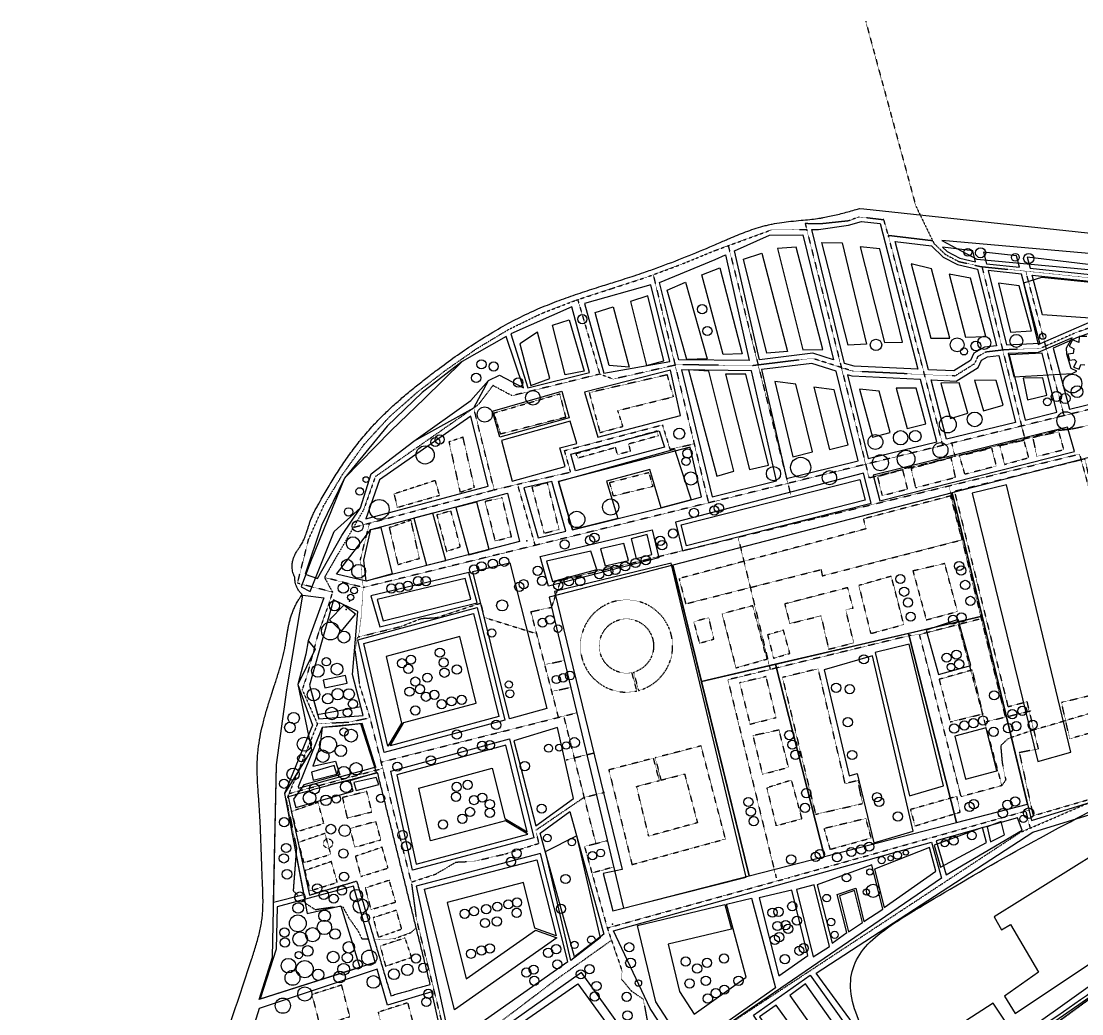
# Model space of a CAD drawing. Header units: metres. Extents: x -27 to 1213, y -26 to 980.
# Drawn here: x 48 to 681, y 387 to 980 of the extents above; entities that cross this region are included whole.
import ezdxf

# ---------------------------------------------------------------- set-up
doc = ezdxf.new("R2010")
doc.units = ezdxf.units.M
for name, pattern in [('1', [0.002, 0.002]), ('2', [0.001, 0.001]), ('3', [0.012, 0.004, -0.001, 0.004, -0.001, 0.001, -0.001]), ('4', [0.001, 0.001]), ('5', [0.012, 0.004, -0.001, 0.004, -0.001, 0.001, -0.001]), ('7', [0.012, 0.004, -0.001, 0.004, -0.001, 0.001, -0.001]), ('8', [0.001, 0.001]), ('Dashed', [0.01, 0.005, -0.005])]:
    doc.linetypes.add(name, pattern=pattern)
for name, color, linetype, true_color in [('Blocks', 1, 'Continuous', 0xff0000), ('Buildings$Commercial', 173, 'Continuous', 0x424ace), ('Buildings$Industrial', 15, 'Continuous', 0xbf3f3f), ('Buildings$Residential', 55, 'Continuous', 0x919748), ('Buildings$Workshop', 30, 'Continuous', 0xff7f00), ('bus stops', 225, 'Continuous', 0xa05c8b), ('Cycle Park', 18, 'Continuous', 0x000000), ('Green_Spaces', 3, 'Continuous', 0x1bff00), ('Pavement', 252, 'Continuous', 0x829093), ('Playgrounds', 162, 'Continuous', 0x2734c3), ('railway track', 254, 'Continuous', 0xe6e6e6), ('Site', 225, 'Continuous', 0xb22c80), ('Street', 6, 'Continuous', 0xff00ff), ('Tree$Tree_type_1', 111, 'Continuous', 0x7fffbf), ('Tree$Tree_type_2', 125, 'Continuous', 0x3fbf7f)]:
    doc.layers.add(name, color=color, linetype=linetype, true_color=true_color)

msp = doc.modelspace()

# ---------------------------------------------------------------- linework, layer by layer
at = {"layer": 'Blocks'}
msp.add_line((259.94, 534.91), (259.79, 534.87), dxfattribs=at)
for points in [[(583.45, 772.46), (545.29, 774.24), (539.68, 776.01), (520.03, 855.94), (524.13, 855.99), (541.88, 858.53), (549.74, 860.78), (560.84, 859.59)], [(532.98, 778.14), (520.64, 782.05), (488.76, 778.11), (473.94, 843.22), (494.8, 852.52), (514.68, 852.79)], [(569.83, 848.82), (591.62, 846.21), (598.56, 839.5), (607.06, 834.97), (618.94, 832.23), (630.31, 786.49), (623.15, 785.65), (616.78, 782.13), (614.77, 777.72), (604.78, 771.47), (589.72, 772.17)], [(598.18, 845.42), (600.93, 842.76), (608.48, 838.75), (617.86, 836.58), (616.2, 843.26)], [(622.57, 842.5), (624.31, 835.5), (644.12, 833.45), (642.35, 840.13)], [(482.72, 777.61), (440.74, 778.17), (429.11, 824.37), (462.38, 838.07), (468.57, 840.83)], [(625.34, 831.37), (636.34, 787.11), (656.17, 788.03), (645.22, 829.31)], [(435.38, 777.02), (424.04, 822.98), (384.4, 811.75), (395.84, 770.21)], [(376.8, 809.76), (340.43, 793.68), (350.55, 761.29), (387.39, 770.6)], [(347.96, 761.45), (337.64, 792.13), (311.24, 777.01), (287.31, 758.57), (266.41, 738.56), (240.99, 707.41), (227.38, 679.07), (217.62, 650.02), (224.95, 647.55), (239.51, 673.22), (250.61, 689.72), (257.04, 710.03), (282.38, 729.5), (316.49, 753.79), (327.04, 765.72), (333.63, 768.87)], [(791.89, 777.58), (772.81, 789.12), (686.74, 794.26), (679.03, 791.63), (664.21, 785.04), (673.88, 748.62)], [(591.3, 766.09), (606.37, 765.39), (619.49, 773.59), (621.42, 777.84), (625.02, 779.83), (631.77, 780.62), (641.69, 740.72), (600.51, 730.62)], [(637.82, 781.17), (647.52, 742.15), (666.41, 746.79), (657.58, 782.09)], [(490.1, 772.23), (504.91, 707.16), (547.8, 717.68), (534.66, 771.31), (520.08, 775.93)], [(435.75, 772.01), (384.37, 758.79), (392.25, 731.88), (441.71, 744.78)], [(442.2, 772.15), (460.6, 696.28), (499.08, 705.73), (484.09, 771.6)], [(541.36, 769.19), (553.63, 719.11), (594.68, 729.19), (585.03, 766.39), (544.22, 768.28)], [(370.73, 759.44), (375.13, 743.42), (333.8, 731.92), (329.35, 747.53)], [(253.74, 683.1), (326.81, 702.6), (316.38, 744.43), (261.88, 706.35)], [(379.77, 728.19), (375.83, 741.48), (334.69, 729.92), (341.18, 705.67), (372.86, 714.39), (369.67, 725.45)], [(432.11, 725.84), (378.97, 711.73), (376.15, 721.75), (428.83, 735.6)], [(676.99, 723.33), (672.84, 737.79), (556.65, 709.19), (560.67, 693.85)], [(454.23, 696.18), (447.52, 725.99), (368.81, 705.34), (377.13, 676.63), (430.12, 689.7), (447.98, 694.49)], [(621.77, 624.89), (651.28, 502.99), (709.17, 520.83), (730.71, 534.02), (686.51, 719.98), (603.93, 698.62)], [(442.82, 663.98), (555.53, 692.55), (550.85, 710.4), (438.67, 681.07)], [(348.14, 701.59), (356.75, 671.83), (373.15, 675.85), (364.81, 705.41)], [(236.21, 650.15), (256.79, 676.67), (338.43, 698.49), (345.57, 669.59), (328.08, 664.94), (253.92, 645.84)], [(454.12, 585.92), (621.77, 624.89), (603.93, 698.62), (437.05, 655.46)], [(357.88, 660.59), (424.74, 676.46), (428.77, 659.89), (362.77, 642.99)], [(339.58, 563.6), (317.61, 651.64), (339.69, 656.91), (361.76, 569.9)], [(482.62, 469.85), (437.05, 655.46), (363.27, 636.37), (407.53, 450.51)], [(256.78, 637.07), (262.03, 618.68), (320.25, 632.9), (315.27, 651.08)], [(198.66, 453.96), (200.44, 536.08), (206.64, 580.9), (212.46, 616.47), (216.06, 637.46), (228.76, 635.9), (219.36, 610.21), (218.02, 602.37), (213.16, 584.08), (221.85, 559.94), (205.28, 519.14), (216.65, 458.6)], [(234.43, 634.81), (220.16, 583.76), (225.69, 563.64), (252.08, 565.73), (245.74, 590.22), (248.89, 627.77)], [(264.67, 543.55), (248.99, 610.89), (320.2, 630.24), (336.7, 562.9)], [(621.77, 624.89), (577.77, 614.66), (606.46, 501.75), (648.93, 512.69)], [(498.46, 596.23), (527.55, 481.43), (606.46, 501.75), (577.77, 614.66)], [(527.55, 481.43), (498.41, 596.22), (454.12, 585.92), (482.62, 469.85)], [(355.32, 499.64), (377.76, 516.05), (368.18, 558.44), (342.06, 550.57)], [(281.64, 473.22), (268.69, 532.4), (339.55, 551.61), (354.12, 492.62)], [(733.97, 527.81), (768.22, 462.76), (582.41, 330), (522.68, 411.63), (652.11, 495.92), (712.07, 514.4)], [(378.33, 421.51), (357.93, 495.41), (375.6, 508.32), (395.91, 435.06)], [(600.29, 470.43), (645.65, 497.24), (642.96, 504.42), (594.4, 490.79)], [(401.6, 437.08), (591.51, 489.99), (597.6, 468.38), (442.19, 362.13), (423.47, 390.65)], [(304.36, 369.4), (374.39, 418.73), (358.02, 483.16), (283.74, 463.63)], [(190.6, 396.42), (259.32, 418.34), (246.32, 463.69), (200.87, 451.3), (200.16, 425.99)], [(61.97, 157.9), (124.46, 186.33), (125.83, 207.57), (143.44, 221.41), (145.86, 230.78), (148.78, 233.45), (233.37, 290.98), (249.78, 301.15), (265.49, 314.01), (285.58, 344.12), (299.07, 373.92), (293.24, 400.56), (266.68, 392.67), (260.51, 414.2), (190.07, 390.65), (168.65, 321.39), (165.54, 312.64), (135.24, 246.51), (103.42, 205.52)], [(293.67, 348.92), (335.69, 290.3), (424.29, 353.7), (382.64, 412.11)], [(543.92, 299.87), (485.29, 386.6), (519.09, 410.43), (578.79, 326.75)], [(701.81, 408.63), (732.3, 286.42), (589.22, 249.02), (573.12, 317.79), (575.51, 320.59)]]:
    msp.add_lwpolyline(points, close=True, dxfattribs=at)
for points in [[(765.43, 819.68), (776.04, 816.59), (779.56, 814.14), (776.16, 824.11), (648.76, 839.37), (650.5, 832.78), (701.5, 827.5), (749.93, 822.73), (765.25, 819.72)], [(764.31, 815.84), (774.29, 812.94), (781.75, 807.75), (785.77, 795.98), (657.87, 805.04), (651.6, 828.65), (701.09, 823.52), (749.35, 818.76), (764.48, 815.8)], [(259.79, 534.87), (251.63, 560.8), (227.7, 558.47), (213.26, 523.12), (213.48, 522.22), (259.94, 534.91)]]:
    msp.add_lwpolyline(points, dxfattribs=at)
for points in [[(244.52, 527.16), (238.13, 525.55), (231.75, 523.93)], [(260.79, 531.42), (252.66, 529.29), (244.52, 527.16)], [(292.26, 405.05), (276.52, 468.23), (260.79, 531.42)], [(231.75, 523.93), (219.55, 520.5), (207.36, 517.07)], [(207.36, 517.07), (213.7, 487.69), (220.05, 458.3)], [(220.05, 458.3), (234.15, 462.54), (248.25, 466.77)], [(248.25, 466.77), (258.5, 432.51), (268.76, 398.25)], [(268.74, 398.25), (280.5, 401.65), (292.26, 405.05)], [(268.76, 398.25), (268.75, 398.25), (268.74, 398.25)]]:
    msp.add_open_spline(points, degree=2, dxfattribs=at)
at = {"layer": 'Buildings$Commercial', "linetype": '5'}
msp.add_line((415.63, 580.31), (412.66, 591.28), dxfattribs=at)
at = {"layer": 'Buildings$Commercial', "linetype": '2'}
for points in [[(615.92, 698.49), (655, 538.23), (674.82, 543.69), (636.26, 703.36)], [(557.83, 603.33), (578.33, 517.74), (598.76, 523.53), (578.17, 608.2)]]:
    msp.add_lwpolyline(points, close=True, dxfattribs=at)
at = {"layer": 'Buildings$Commercial', "linetype": '5'}
msp.add_lwpolyline([(413.63, 591.51), (416.6, 580.55)], dxfattribs=at)
at = {"layer": 'Buildings$Commercial', "linetype": '3'}
msp.add_lwpolyline([(502.49, 588.36), (522.31, 506.64), (550.36, 513.04), (547.62, 526.76), (539.99, 524.93), (523.9, 593.55)], close=True, dxfattribs=at)
at = {"layer": 'Buildings$Commercial', "linetype": '5'}
msp.add_lwpolyline([(425.57, 540.1), (398.86, 533.15), (412.69, 476.59), (468.51, 491.9), (453.94, 547.48), (426.54, 540.35), (430, 527.04), (444.12, 530.71), (451.76, 501.57), (422.69, 493.59), (415.43, 523.25), (429.03, 526.79)], close=True, dxfattribs=at)
msp.add_arc((409.4, 607.16), 27.56, 285.15545, 283.07635, dxfattribs=at)
at = {"layer": 'Buildings$Commercial', "linetype": '5', "extrusion": (0, 0, -1)}
msp.add_arc((-409.4, 607.16), 16.21, 258.38092, 254.84455, dxfattribs=at)
at = {"layer": 'Buildings$Industrial', "linetype": '2'}
for points in [[(506.98, 398.38), (564.23, 317.29), (573.69, 324.3), (516.36, 405.41)], [(498.78, 392.59), (488.9, 385.62), (546.81, 304.18), (556.98, 311.9)]]:
    msp.add_lwpolyline(points, close=True, dxfattribs=at)
at = {"layer": 'Buildings$Residential', "linetype": '1'}
for points in [[(499.56, 844.53), (514.76, 784.11), (526.57, 784.31), (510.76, 845.33)], [(538.1, 848.06), (552.69, 787.5), (541.75, 786.9), (526.1, 848.12)], [(548.89, 845.63), (563.48, 788.42), (574.17, 788.75), (560.72, 844.5)], [(490.21, 841.86), (505.62, 783.04), (493.21, 782.04), (479.37, 838.26)], [(454.39, 828.87), (465.05, 833.03), (478.47, 781.76), (467.06, 781.36)], [(579.35, 835.54), (591.18, 791.14), (602.52, 791.14), (591.5, 832.46)], [(433.61, 819.76), (444.58, 824.53), (457.56, 778.67), (445.48, 778.27)], [(602.03, 829.22), (611.92, 791.62), (623.91, 792.11), (614.84, 826.79)], [(631.63, 823.86), (638.78, 794.67), (651.27, 795.44), (643.95, 822.31)], [(365.22, 798.85), (375.08, 802.02), (384.23, 771.29), (372.81, 769.06)], [(356.25, 794.66), (345.72, 787.75), (352.25, 762.75), (363.6, 766.97)], [(446.46, 772.19), (463.32, 708.66), (473.53, 711.58), (458.62, 771.38)], [(468.54, 769.56), (482.87, 712.5), (494.23, 715.22), (480.65, 769.56)], [(646.23, 767.06), (648.86, 754.2), (660.41, 757.08), (658.05, 767.45)], [(498.08, 765.26), (508.69, 720.24), (520.49, 723.24), (510.49, 763.66)], [(521.18, 761.74), (530.58, 724.52), (541.78, 727.33), (533.37, 760.19)], [(548.64, 760.54), (556.25, 731.86), (566.95, 734.61), (560.31, 759.41)], [(570.52, 761.19), (577, 737.04), (588.18, 739.96), (582.35, 761.19)], [(597.2, 764.19), (602.95, 743.13), (613.26, 746.32), (608.05, 764.29)], [(617.3, 765.99), (622.62, 747.71), (634.42, 751), (630.06, 765.68)]]:
    msp.add_lwpolyline(points, close=True, dxfattribs=at)
at = {"layer": 'Buildings$Residential'}
for points in [[(422.24, 816.29), (411.77, 812.94), (421.36, 774.75), (431.68, 777.51)], [(390.73, 806.46), (401.36, 809.86), (411.04, 773.71), (399.02, 774.67)], [(412.22, 671.27), (415.23, 659.46), (424.55, 661.82), (421.72, 673.7)], [(393.86, 665.16), (396.73, 655), (410.51, 658.28), (407.86, 668.34)], [(361.63, 657.83), (365.23, 645.63), (391.64, 652.83), (388.04, 663.84)], [(221.33, 531.78), (222.39, 527.11), (236.43, 530.51), (234.83, 535.82)], [(246.64, 525.62), (248.02, 520.83), (261.52, 524.34), (259.93, 528.7)], [(624.81, 499.04), (626.69, 490.25), (635.2, 494.37), (633.18, 502.39)], [(557.46, 473.93), (563.24, 450.96), (594.09, 472.75), (590.41, 486.8)], [(510.9, 461.74), (520.95, 421.55), (530.67, 427.71), (521.5, 464.39)], [(536.51, 457.88), (541.89, 436.48), (550.3, 442), (545.57, 461.16)]]:
    msp.add_lwpolyline(points, close=True, dxfattribs=at)
at = {"layer": 'Buildings$Residential', "linetype": '4'}
msp.add_lwpolyline([(684.39, 792.03), (679.81, 792.08), (679.58, 788.46), (675.83, 790.11), (673.8, 786.31), (676.47, 784.59), (676.21, 781.83), (673.02, 781.57), (673.89, 777.87), (676.99, 778.22), (678.11, 777.1), (676.38, 773.82), (679.66, 772.45), (680.69, 775.37), (683.19, 775.11)], dxfattribs=at)
at = {"layer": 'Buildings$Residential', "linetype": '5'}
for points in [[(651.98, 731.59), (654.43, 720.43), (670.59, 724.47), (667.61, 735.1)], [(632.31, 726.7), (635.18, 715.64), (649.64, 719.68), (646.77, 730)], [(608.26, 720.75), (627.42, 725.47), (630.18, 714.58), (611.54, 709.72)], [(579.39, 713.16), (582.01, 701.74), (605.9, 707.91), (603.28, 719.59)], [(559.3, 708.3), (562.06, 697.02), (577.28, 700.95), (574.4, 712.37)]]:
    msp.add_lwpolyline(points, close=True, dxfattribs=at)
at = {"layer": 'Buildings$Residential', "linetype": '3'}
for points in [[(580.45, 651.98), (588.45, 622.77), (607.06, 627.77), (599.46, 656.38)], [(548.1, 643.3), (555.23, 614.61), (575, 619.96), (567.55, 648.81)], [(596.11, 587.25), (602.72, 561.84), (622.32, 566.64), (615.92, 592.85)], [(476.97, 585.16), (483.14, 560.46), (498.71, 564.41), (492.78, 588.87)], [(484.87, 553.56), (490.63, 530.54), (506.15, 534.72), (500.51, 556.97)], [(493.17, 522.41), (498.77, 499.81), (514.17, 504.01), (507.97, 527.02)], [(239.79, 516.59), (242.63, 504.36), (257.36, 508.06), (254.35, 520.29)], [(209.26, 508.26), (212.55, 496.24), (228.72, 501.24), (225.21, 513.68)], [(578.97, 509.46), (581.71, 499.7), (608.64, 507.92), (606.69, 517.32)], [(244.2, 498.11), (247.19, 486.95), (262.75, 491.35), (259.76, 502.3)], [(527.35, 498.08), (530.95, 485.68), (555.56, 492.48), (552.36, 504.08)], [(213.42, 489.77), (216.72, 477.75), (232.88, 482.75), (229.37, 495.19)], [(247.53, 481.51), (250.82, 469.5), (266.99, 474.49), (263.48, 486.93)], [(217.23, 472.96), (220.52, 460.95), (236.69, 465.95), (233.18, 478.39)], [(253.45, 462.58), (256.73, 449.72), (271.57, 454.18), (267.76, 467.18)], [(258.07, 444.81), (261.26, 433.22), (275.18, 438.11), (271.99, 449.28)], [(262.34, 427.88), (265.53, 415.87), (281.05, 421.19), (277.22, 432.74)]]:
    msp.add_lwpolyline(points, close=True, dxfattribs=at)
at = {"layer": 'Buildings$Residential', "linetype": '4'}
for points in [[(260.52, 634.88), (264.13, 622.28), (316.54, 635.08), (313.14, 647.49)], [(268.28, 547.62), (276.51, 561.37), (319.68, 572.96), (309.92, 612.79), (265.85, 600.82), (275.13, 560.99), (266.89, 547.25), (252.57, 608.75), (318.02, 626.54), (333.09, 565.03)], [(605.41, 553.35), (611.81, 527.55), (630.62, 532.55), (624.22, 558.36)], [(350.5, 494.76), (337.07, 502.69), (292.28, 490.7), (285.37, 522.27), (329.29, 534.18), (336.73, 504.05), (350.17, 496.12), (337.38, 547.91), (272.23, 530.25), (283.9, 476.93)]]:
    msp.add_lwpolyline(points, close=True, dxfattribs=at)
at = {"layer": 'Buildings$Residential', "linetype": '2'}
for points in [[(240.61, 631.6), (232.11, 622.88), (239.23, 615.97), (247.63, 626.17)], [(228.31, 586.79), (229.37, 582.22), (242.55, 584.98), (241.7, 589.55)], [(367.42, 433.99), (354.74, 438.68), (347.83, 465.87), (302.24, 453.88), (313.59, 408.3), (355.04, 437.5), (367.72, 432.81), (306.71, 389.83), (288.77, 461.85), (355.86, 479.49)]]:
    msp.add_lwpolyline(points, close=True, dxfattribs=at)
at = {"layer": 'Buildings$Residential'}
msp.add_lwpolyline([(472.15, 438.01), (434.3, 428.97), (441.06, 400.78), (449.82, 387.28), (480.92, 409.27), (473.12, 438.24), (469.17, 452.95), (483.99, 456.49), (498.39, 402.97), (445.68, 365.7), (426.86, 394.68), (415.94, 440.24), (468.19, 452.72), (472.16, 437.98)], dxfattribs=at)
at = {"layer": 'Buildings$Residential', "linetype": '8'}
msp.add_lwpolyline([(680.19, 286.15), (660.37, 363.61), (693, 387.39), (714.65, 296.52), (681.57, 286.57), (673.51, 272.29), (728.17, 288.74), (700.09, 406.61), (647.46, 368.25), (672.13, 271.87)], close=True, dxfattribs=at)
at = {"layer": 'Buildings$Residential', "linetype": '7'}
for points in [[(221.57, 398.97), (226.35, 380.05), (244.22, 385.79), (239.32, 404.61)], [(261.16, 388.4), (265.94, 369.48), (283.8, 375.22), (278.91, 394.04)]]:
    msp.add_lwpolyline(points, close=True, dxfattribs=at)
at = {"layer": 'Buildings$Workshop', "linetype": '3'}
for points in [[(387.14, 758.48), (393.55, 734.7), (407.27, 738.36), (404.22, 747.81), (437.46, 756.04), (433.8, 769.15)], [(330.27, 746.37), (369.49, 757.78), (373.09, 743.77), (334.27, 733.77)], [(379.25, 722.13), (427.71, 735.74), (428.36, 732.66), (410.69, 727.8), (411.66, 723.42), (404.05, 721.48), (402.91, 725.69), (380.39, 719.37)], [(303.41, 729.08), (310.01, 699.07), (318.61, 701.87), (311.81, 731.88)], [(399.34, 704.85), (422.68, 710.84), (425.11, 702.42), (401.61, 696.75)], [(270.58, 697.94), (272.6, 689.97), (297.8, 697.2), (295.25, 706.03)], [(352.97, 701.96), (360.17, 674.55), (369.17, 676.75), (362.17, 704.76)], [(440.82, 647.44), (444.78, 632.37), (525.57, 652.79), (526.31, 649.09), (609.8, 670.58), (603, 696.81), (550.86, 683.05), (552.43, 677.15)], [(324.96, 693.46), (330.96, 669.85), (340.76, 672.45), (335.16, 695.66)], [(296.15, 685.45), (301.95, 663.65), (310.15, 666.45), (304.55, 687.85)], [(267.74, 677.85), (272.94, 655.84), (285.74, 659.44), (280.74, 682.25)], [(503.89, 632.29), (506.91, 620.6), (525.55, 625.2), (530.14, 605.25), (545.11, 609.05), (540.38, 628.74), (544.71, 629.79), (541.49, 642)], [(466.49, 626.37), (474.76, 594.12), (493.23, 599.31), (484.81, 631.23)], [(449.55, 621.64), (452.95, 608.83), (461.54, 611.27), (458.6, 624.04)], [(493.68, 613.76), (497.23, 599.85), (506.94, 602.74), (503.14, 616.65)]]:
    msp.add_lwpolyline(points, close=True, dxfattribs=at)
at = {"layer": 'Buildings$Workshop', "linetype": '2'}
for points in [[(442.01, 679.56), (548.79, 706.59), (551.93, 694.28), (445.15, 666.92)], [(628.99, 445.47), (633.43, 437.56), (638.62, 440.77), (655.42, 412.37), (635.17, 398.02), (641.57, 387.65), (747.99, 458.7), (742.5, 469.37), (736.87, 465.8), (720.78, 491.63), (726.27, 495.04), (720.99, 502.75)], [(586.11, 366.52), (592.29, 356.39), (635.15, 383.69), (628.31, 393.78)]]:
    msp.add_lwpolyline(points, close=True, dxfattribs=at)
at = {"layer": 'bus stops'}
msp.add_point((244, 634), dxfattribs=at)
at = {"layer": 'Cycle Park'}
for p in [(350, 670), (242, 629), (401, 441)]:
    msp.add_point(p, dxfattribs=at)
at = {"layer": 'Green_Spaces'}
for p, q in [((339.58, 563.6), (317.61, 651.64)), ((227.7, 558.47), (226.39, 547)), ((236.92, 559.12), (227.7, 558.47))]:
    msp.add_line(p, q, dxfattribs=at)
for points in [[(597.66, 849.38), (618.61, 838.29), (760.57, 825.11), (762.15, 834.84)], [(646.51, 823.91), (655.17, 787.32), (687.21, 801.27), (773.29, 795.68), (789.44, 787.41), (794.82, 782.03), (789.18, 796.6), (779.86, 806.97), (761.61, 816.55), (749.27, 818), (657.15, 827.27)], [(337.64, 792.13), (311.24, 777.01), (288.8, 754.94), (268.6, 735.78), (240.99, 707.41), (220.8, 657.45), (215.07, 642.42), (220.5, 639.71), (234.79, 675.57), (250.61, 689.72), (257.04, 710.03), (282.38, 729.5), (318.23, 749.39), (327.04, 765.72), (333.63, 768.87), (347.96, 761.45)], [(637.3, 781.83), (640.65, 768.02), (675.6, 769.97), (678.29, 771.42), (674.95, 772.91), (672.29, 781.57), (672.16, 785.3), (675.48, 791.27), (655.31, 782.52)], [(375.83, 741.48), (334.69, 729.92), (341.18, 705.67), (372.86, 714.39), (369.67, 725.45), (379.77, 728.19)], [(307.45, 689.83), (315.19, 661.6), (327.5, 664.71), (320.09, 693.08)], [(282.51, 683.52), (289.96, 655.52), (301.51, 658.25), (293.73, 686.54)], [(262.75, 677.95), (269.44, 650.3), (253.92, 645.84), (252.54, 658.49), (256.79, 676.67)], [(228.76, 635.9), (219.36, 610.21), (223.56, 605.29), (213.16, 584.08), (221.26, 545.12), (205.28, 519.14), (218.76, 447.36), (238.89, 451.93), (250.17, 415.03), (190.07, 395.9), (197.96, 421.35), (200.44, 536.08), (206.64, 580.9), (212.46, 616.47), (216.06, 637.46)], [(234.43, 634.81), (220.16, 583.76), (224.99, 566.19), (250.74, 570.93), (245.74, 590.22), (248.89, 627.77)], [(588.37, 616.58), (595.82, 590.16), (615.09, 595.55), (607.5, 622.99)], [(527.36, 593.02), (542.43, 529.66), (547.13, 530.95), (557.14, 489.49), (580.65, 496.46), (556.27, 601.21)], [(342.06, 550.57), (355.32, 499.64), (377.76, 516.05), (368.18, 558.44)], [(593.2, 488.26), (597.01, 475), (624.45, 489.71), (621.95, 498.76)], [(360.98, 484.38), (379.62, 493.83), (393.76, 432.91), (376.19, 419.36)], [(523.28, 464.58), (532.31, 429.6), (541.07, 435.94), (535.2, 458.74), (546.32, 462.59), (551.16, 442.57), (562.45, 449.97), (555.9, 476.49)], [(246.32, 463.69), (200.87, 451.3), (200.16, 425.99), (190.6, 396.42), (259.32, 418.34)], [(488.62, 456.73), (500.29, 410.06), (517.63, 422.22), (508.23, 461.27)]]:
    msp.add_lwpolyline(points, close=True, dxfattribs=at)
for points in [[(368.81, 705.34), (438.16, 724.65), (447.98, 694.49)], [(447.98, 694.49), (430.12, 689.7), (423.44, 712.51), (397.43, 705.53), (404.17, 683.31)], [(404.17, 683.31), (377.13, 676.63), (368.81, 705.34)], [(317.61, 651.64), (339.69, 656.91), (361.76, 569.9)], [(361.76, 569.9), (339.58, 563.6)], [(226.39, 547), (222.03, 535.31), (235.64, 538.28), (238.2, 530.1), (216.72, 524.25), (210.66, 515.64), (212.04, 510.64), (246.28, 520.53), (244.47, 526.91), (260.21, 531.59), (250.74, 560.72), (236.92, 559.12)]]:
    msp.add_lwpolyline(points, dxfattribs=at)
at = {"layer": 'Pavement', "linetype": '3'}
msp.add_lwpolyline([(605.24, 699.51), (637.19, 570.9), (648.49, 573.91), (655.26, 545.68), (643.97, 543.42), (652.25, 505.77), (707.59, 521.96), (726.04, 534.76), (718.13, 564.12), (674.09, 551.7), (669.19, 573.53), (689.52, 578.43), (686.89, 588.97), (712.49, 596.12), (683.12, 718.86)], close=True, dxfattribs=at)
at = {"layer": 'Pavement', "linetype": '1'}
msp.add_lwpolyline([(366.37, 639.68), (406.89, 473.65), (395.42, 471.35), (401.16, 448.97), (480.91, 469.06), (436.02, 656.68)], close=True, dxfattribs=at)
at = {"layer": 'Playgrounds'}
msp.add_lwpolyline([(298.55, 348.55), (380.35, 405.26), (418.92, 352.27), (338.05, 293.71)], close=True, dxfattribs=at)
at = {"layer": 'railway track'}
msp.add_open_spline([(767.01, 543.61), (762.07, 543.29), (744.73, 537.29), (700.45, 515.98), (642.02, 485.26), (582.8, 450.25), (549.99, 430.05), (538.47, 403.28), (556.34, 364.08), (569.93, 354.01), (588.94, 346.4), (632, 357.93), (772.78, 464.28), (776.66, 469.92), (786.89, 497.09), (797.92, 502.47), (801.27, 515.15), (793.72, 518.65), (774.29, 519.62), (774.39, 539.2), (771.96, 543.93), (767.01, 543.61)], degree=3, dxfattribs=at)
at = {"layer": 'Site'}
msp.add_lwpolyline([(546.55, 867.94), (548.81, 868.58), (551.14, 868.33), (753.41, 846.67), (754.35, 853.18), (794.03, 845.04), (1018.57, 815.91), (1023.84, 821.44)], dxfattribs=at)
for points, knots in [([(211.42, 648.15), (211.26, 648.45), (211.02, 648.93), (210.71, 649.67), (210.37, 650.62), (210.03, 651.92), (209.8, 653.46), (209.74, 654.94), (209.83, 656.31), (210.02, 657.56), (210.28, 658.68), (210.59, 659.68), (210.92, 660.56), (211.22, 661.24), (211.51, 661.85), (211.89, 662.58), (212.4, 663.47), (212.99, 664.38), (213.56, 665.2), (213.98, 665.78), (214.34, 666.3), (214.79, 666.96), (215.41, 667.97), (216.1, 669.25), (216.72, 670.56), (217.28, 671.94), (217.81, 673.4), (218.41, 675.17), (219.03, 677.1), (219.7, 679.19), (220.4, 681.22), (221.07, 682.98), (221.7, 684.51), (222.47, 686.24), (223.56, 688.43), (224.7, 690.55), (225.52, 692.01), (226.26, 693.33), (227.54, 695.6), (230.24, 700.29), (234.24, 706.96), (239.34, 714.9), (244.77, 722.68), (249.69, 729.1), (253.93, 734.19), (257.15, 737.83), (260.25, 741.13), (264.14, 745.09), (268.14, 748.92), (272.23, 752.62), (275.33, 755.33), (278.46, 757.99), (282.66, 761.46), (286.94, 764.88), (291.91, 768.74), (298.25, 773.58), (307.13, 780.08), (318.7, 787.97), (330.66, 795.4), (343.03, 802.22), (354.73, 807.84), (366.3, 812.58), (377.53, 816.62), (386.89, 819.7), (395.45, 822.43), (403.9, 825.07), (412.4, 827.78), (420.7, 830.57), (430.94, 834.2), (444.78, 839.53), (457.12, 844.67), (465.05, 848.07), (468.3, 849.48), (471.73, 850.96), (475.7, 852.64), (480.57, 854.57), (485.63, 856.38), (490, 857.7), (493.16, 858.5), (495.02, 858.92), (497.85, 859.51), (502.02, 860.2), (507.79, 860.89), (513.37, 861.41), (518.69, 861.92), (522.42, 862.37), (525.09, 862.77), (527.49, 863.18), (532.04, 864.08), (537.25, 865.36), (542.53, 866.79), (545.2, 867.55), (546.55, 867.94)], [3970.152564, 3970.152564, 3970.152564, 3970.152564, 3971.185187, 3971.74687, 3972.571145, 3974.199745, 3975.770129, 3977.252086, 3978.626953, 3979.886505, 3981.034709, 3982.074706, 3983.01343, 3983.864284, 3984.309424, 3985.042674, 3986.322462, 3987.392912, 3988.283104, 3989.310231, 3989.562306, 3990.186087, 3991.685607, 3993.126663, 3994.559371, 3996.028739, 3997.573209, 3999.223566, 4001.658972, 4003.646038, 4005.789464, 4008.099318, 4009.316706, 4010.747768, 4013.792712, 4016.631662, 4017.971609, 4018.832972, 4021.161131, 4025.773852, 4035.081962, 4044.482898, 4054.086772, 4063.535753, 4068.741016, 4073.946279, 4078.12695, 4082.307621, 4090.611077, 4094.735907, 4098.860736, 4102.958525, 4107.056314, 4115.19346, 4119.401341, 4125.937084, 4139.134528, 4152.3877, 4167.957902, 4181.350628, 4194.768208, 4206.882033, 4218.815444, 4230.600997, 4236.435692, 4245.767598, 4257.162845, 4263.200681, 4272.030013, 4289.761333, 4307.658759, 4312.142174, 4315.654689, 4318.270454, 4323.363828, 4328.597757, 4333.969068, 4339.480847, 4342.291853, 4343.741521, 4345.217242, 4350.950039, 4356.42827, 4362.637299, 4367.773459, 4372.452449, 4373.919181, 4375.857201, 4379.766759, 4387.815475, 4391.954403, 4396.166549, 4396.166549, 4396.166549, 4396.166549]), ([(215.72, 637.93), (215.56, 638.07), (215.22, 638.39), (214.69, 638.95), (214.09, 639.66), (213.46, 640.54), (212.81, 641.63), (212.21, 642.95), (211.8, 644.25), (211.55, 645.44), (211.4, 646.67), (211.39, 647.57), (211.42, 648.15)], [3958.69211, 3958.69211, 3958.69211, 3958.69211, 3959.315961, 3960.093607, 3961.009672, 3962.086602, 3963.344978, 3964.797401, 3966.438808, 3967.446678, 3968.422572, 3970.152564, 3970.152564, 3970.152564, 3970.152564]), ([(47.98, 156.04), (52.11, 160.01), (60.33, 168.17), (70.44, 178.63), (79.17, 187.8), (84.81, 193.74), (90.2, 199.41), (94.68, 204.15), (99.89, 209.8), (104.91, 215.48), (109.68, 221.21), (113.47, 226.12), (116.7, 230.62), (120.49, 236.28), (125.25, 244.27), (130.41, 254.29), (135.1, 264.69), (139.4, 275.41), (142.71, 284.54), (145.75, 293.45), (149.87, 306.15), (155.72, 325.7), (161.49, 345.72), (166.26, 361.44), (170.59, 375.02), (176.56, 392.92), (182.03, 409.12), (185.39, 419.48), (186.31, 422.35), (187.14, 424.96), (188.17, 428.27), (189.3, 432.19), (190.29, 436.01), (191.1, 439.75), (191.62, 442.81), (191.92, 445.18), (192.14, 447.45), (192.31, 450.3), (192.38, 453.83), (192.35, 457.48), (192.22, 461.85), (191.98, 467.19), (191.68, 475.06), (191.32, 485.9), (190.92, 496.95), (190.49, 505.39), (190.22, 509.83), (190.03, 512.63), (189.81, 515.64), (189.53, 519.41), (189.22, 524.06), (188.97, 529.02), (188.86, 534.11), (188.95, 538.43), (189.17, 542.21), (189.59, 546.77), (190.52, 552.87), (192.1, 560.15), (194.04, 567.37), (195.88, 573.35), (197.6, 578.69), (199.3, 583.85), (201.29, 590.03), (203.26, 596.63), (204.62, 602.06), (205.36, 605.74), (205.73, 607.83), (205.95, 609.18), (206.19, 610.75), (206.44, 612.41), (206.76, 614.46), (207.12, 616.58), (207.55, 618.78), (208.05, 621.06), (208.67, 623.42), (209.42, 625.85), (210.34, 628.32), (211.44, 630.83), (212.5, 632.87), (213.36, 634.34), (214.07, 635.46), (214.84, 636.63), (215.43, 637.51), (215.72, 637.93)], [3431.995199, 3431.995199, 3431.995199, 3431.995199, 3449.187205, 3466.723031, 3475.643961, 3487.179047, 3491.30703, 3499.089595, 3506.767914, 3514.355007, 3521.821958, 3529.14729, 3532.936522, 3538.445996, 3549.566278, 3560.842158, 3572.242704, 3583.787016, 3595.482085, 3601.361627, 3612.030024, 3635.56092, 3662.569661, 3674.536546, 3684.823586, 3705.34489, 3731.128967, 3736.13867, 3738.016823, 3740.155784, 3744.352393, 3748.43342, 3752.380007, 3756.200859, 3759.908454, 3761.699155, 3763.354849, 3766.749423, 3770.271838, 3773.932289, 3777.715773, 3783.367258, 3789.987593, 3801.34009, 3815.90795, 3823.1312, 3826.710113, 3829.240978, 3831.550554, 3835.758183, 3840.585258, 3845.554516, 3850.64959, 3855.856968, 3858.502128, 3862.022037, 3869.584154, 3876.98429, 3884.381184, 3892.01532, 3895.758826, 3901.189538, 3908.326034, 3915.218607, 3921.870868, 3925.114275, 3926.457232, 3928.256979, 3929.194235, 3931.238572, 3933.283284, 3935.431163, 3937.676258, 3940.012145, 3942.446431, 3944.988085, 3947.630692, 3950.365463, 3953.198921, 3954.508808, 3955.486798, 3957.175166, 3958.69211, 3958.69211, 3958.69211, 3958.69211])]:
    msp.add_open_spline(points, degree=3, knots=knots, dxfattribs=at)
at = {"layer": 'Street', "linetype": 'Dashed'}
for p, q in [((552.23, 980.39), (582.1, 870.14)), ((582.1, 870.14), (592.98, 847.68)), ((548.32, 863.45), (541.91, 861.08)), ((561.86, 861.8), (548.32, 863.45)), ((563.07, 861.85), (561.86, 861.8)), ((565.82, 852.32), (563.07, 861.85)), ((462.28, 843.43), (495.92, 855.73)), ((495.92, 855.73), (517.02, 855.94)), ((516.13, 859.48), (517.02, 855.94)), ((525.25, 859.29), (516.13, 859.48)), ((517.02, 855.94), (554.23, 707.64)), ((541.91, 861.08), (525.25, 859.29)), ((598.35, 727), (565.82, 852.32)), ((441.85, 835.07), (462.28, 843.43)), ((470.17, 846.31), (507.41, 697.55)), ((592.98, 847.68), (599.74, 841.13)), ((599.74, 841.13), (607.77, 836.86)), ((607.77, 836.86), (620.81, 833.85)), ((421.16, 827.4), (441.85, 835.07)), ((620.81, 833.85), (701.3, 825.51)), ((621.65, 833.76), (645.33, 738.52)), ((659.73, 786.33), (647.86, 831.05)), ((400.17, 820.57), (421.16, 827.4)), ((425.34, 828.95), (458.39, 692.65)), ((379.19, 813.72), (400.17, 820.57)), ((358.59, 805.81), (379.19, 813.72)), ((338.78, 796.12), (358.59, 805.81)), ((319.87, 784.74), (338.78, 796.12)), ((677.93, 794.42), (656.88, 785.06)), ((686.33, 797.29), (677.93, 794.42)), ((670.76, 744.77), (659.73, 786.33)), ((301.77, 772.12), (319.87, 784.74)), ((520.36, 778.99), (484.75, 774.59)), ((544.75, 771.26), (520.36, 778.99)), ((619.1, 779.98), (617.13, 775.65)), ((624.09, 782.74), (619.1, 779.98)), ((635.24, 784.05), (624.09, 782.74)), ((656.88, 785.06), (635.24, 784.05)), ((799.65, 776.4), (252.21, 642.06)), ((439.75, 775.19), (401.47, 766.54)), ((484.75, 774.59), (439.75, 775.19)), ((617.13, 775.65), (605.58, 768.43)), ((284.31, 758.62), (301.77, 772.12)), ((393.43, 769.55), (341.04, 756.64)), ((401.47, 766.54), (393.43, 769.55)), ((605.58, 768.43), (544.75, 771.26)), ((329.64, 762.79), (320.87, 751.23)), ((341.04, 756.64), (329.64, 762.79)), ((267.8, 743.99), (284.31, 758.62)), ((318.23, 749.39), (259.36, 708.25)), ((320.87, 751.23), (318.23, 749.39)), ((252.87, 727.76), (267.8, 743.99)), ((372.44, 723.88), (430.85, 739.23)), ((430.85, 739.23), (435.35, 724.65)), ((554.23, 707.64), (667.2, 735.98)), ((645.33, 738.52), (647.21, 730.97)), ((667.2, 735.98), (673.17, 736.63)), ((673.17, 736.63), (675.05, 736.83)), ((675.05, 736.83), (686.85, 739.28)), ((240.01, 709.84), (252.87, 727.76)), ((376.04, 711.06), (372.44, 723.88)), ((435.35, 724.65), (449.83, 727.96)), ((679.89, 721.81), (713.6, 599.08)), ((228.61, 690.95), (240.01, 709.84)), ((344.38, 703.8), (376.04, 711.06)), ((259.36, 708.25), (252.57, 688.86)), ((330.43, 700.46), (344.38, 703.8)), ((246.32, 678.01), (330.43, 700.46)), ((601.93, 702.83), (635.55, 564.72)), ((219.58, 670.82), (228.61, 690.95)), ((252.57, 688.86), (229.08, 648.1)), ((250.48, 658.48), (255.98, 680.59)), ((476, 672.17), (495.23, 593.11)), ((252.21, 642.06), (250.48, 658.48)), ((229.08, 648.1), (233.84, 639.36)), ((252.21, 642.06), (229.08, 648.1)), ((364.72, 630.31), (370.3, 646.44)), ((233.84, 639.36), (212.95, 644.64)), ((250.98, 624.52), (252.21, 642.06)), ((233.84, 639.36), (231.74, 632.67)), ((231.74, 632.67), (224.92, 613.37)), ((296.01, 624.13), (322.31, 632.81)), ((352.38, 627.66), (364.72, 630.31)), ((368.86, 564.54), (352.38, 627.66)), ((249.4, 612.62), (250.98, 624.52)), ((274.88, 618.88), (286.83, 623.6)), ((286.83, 623.6), (296.01, 624.13)), ((324.44, 624.24), (355.8, 614.54)), ((621.26, 623.42), (584.42, 613.99)), ((249.21, 612.57), (274.88, 618.88)), ((224.92, 613.37), (218.61, 589.54)), ((247.47, 604.23), (248.44, 611.71)), ((248.44, 611.71), (249.21, 612.57)), ((579.18, 613.53), (469.92, 586.95)), ((584.42, 613.99), (579.18, 613.53)), ((609.21, 517.17), (584.42, 613.99)), ((250.24, 583.27), (247.47, 604.23)), ((218.61, 589.54), (215.75, 581.14)), ((256.29, 564.36), (250.24, 583.27)), ((469.92, 586.95), (498.8, 468.71)), ((215.75, 581.14), (224.81, 560.57)), ((731.52, 580.14), (671.64, 562.62)), ((243.59, 561.69), (256.29, 564.36)), ((281.27, 464.87), (256.29, 564.36)), ((391.16, 489.19), (372, 565.33)), ((224.81, 560.57), (206.5, 515.7)), ((224.81, 560.57), (233.51, 561.25)), ((233.51, 561.25), (243.59, 561.69)), ((671.25, 562.36), (652.55, 557)), ((671.64, 562.62), (671.25, 562.36)), ((637.39, 551.89), (632.85, 547.63)), ((652.55, 557), (637.39, 551.89)), ((632.85, 547.63), (633.71, 537.73)), ((633.71, 537.73), (635.85, 527.06)), ((644.48, 495.79), (728.68, 532.15)), ((635.85, 527.06), (633.5, 523.72)), ((633.5, 523.72), (609.21, 517.17)), ((206.5, 515.7), (207.19, 512.07)), ((355.28, 497.12), (383.92, 516.67)), ((207.19, 512.07), (212.33, 486.57)), ((506.94, 468.93), (649.79, 509.14)), ((357.16, 489.29), (355.58, 495.55)), ((442.28, 362.68), (644.48, 495.79)), ((337.22, 483.01), (357.16, 489.29)), ((384.31, 487.46), (391.16, 489.19)), ((391.16, 489.19), (397.92, 490.89)), ((212.33, 486.57), (210.38, 460.95)), ((318.45, 478.57), (337.22, 483.01)), ((384.31, 487.46), (397.92, 438.71)), ((295.48, 470.91), (307.58, 478.07)), ((307.58, 478.07), (318.45, 478.57)), ((401.68, 475.09), (388.77, 471.49)), ((280.95, 466.14), (295.48, 470.91)), ((397.92, 438.71), (506.94, 468.93)), ((284.17, 443.49), (281.27, 464.87)), ((210.38, 460.95), (213.49, 457.79)), ((215.86, 455.39), (217.73, 453.49)), ((217.73, 453.49), (223.6, 449.72)), ((223.6, 449.72), (234.01, 451.26)), ((234.01, 451.26), (240.05, 451.26)), ((240.05, 451.26), (243.71, 444.55)), ((243.71, 444.55), (248.81, 437.43)), ((300.88, 375.76), (284.17, 443.49)), ((248.81, 437.43), (251.39, 432.33)), ((280.8, 436.03), (283.86, 438.79)), ((397.92, 438.71), (406.79, 412.94)), ((251.39, 432.33), (255.38, 432.1)), ((258.69, 431.91), (263.28, 431.64)), ((263.28, 431.64), (270.91, 432.39)), ((270.91, 432.39), (280.8, 436.03)), ((367.37, 407.91), (400.44, 431.39)), ((406.79, 412.94), (406.47, 408.08)), ((316.02, 368.93), (367.37, 407.91)), ((406.47, 408.08), (412.3, 401.11)), ((647.46, 368.25), (705.7, 410.62)), ((412.3, 401.11), (419.43, 396.24)), ((419.43, 396.24), (421.86, 382.96))]:
    msp.add_line(p, q, dxfattribs=at)
for points in [[(212.95, 644.64), (219.58, 670.82)], [(322.31, 632.81), (324.44, 624.24)], [(647.79, 508.58), (650.4, 498.34)]]:
    msp.add_lwpolyline(points, dxfattribs=at)
for points in [[(592.26, 849.15), (579.04, 850.74), (565.82, 852.32)], [(380.27, 814.07), (386.85, 791.81), (393.43, 769.55)], [(330.43, 700.46), (324.33, 724.92), (318.23, 749.39)], [(603.58, 728.28), (604.57, 724.25), (605.56, 720.22)], [(370.3, 646.44), (525.1, 684.12), (679.89, 721.81)], [(354.95, 667.27), (349.66, 685.54), (344.38, 703.8)], [(607.57, 619.92), (620.53, 571.82), (633.5, 523.72)], [(360.63, 596.05), (366.45, 597.3), (372.28, 598.55)], [(364.81, 580.04), (370.46, 581.26), (376.11, 582.47)], [(262.95, 537.83), (321.34, 552.55), (379.73, 567.28)], [(624.23, 561.96), (637.72, 565.25), (651.21, 568.53)], [(373.42, 539.14), (381.73, 541.23), (390.04, 543.32)], [(207.84, 519), (235.87, 526.54), (263.89, 534.08)], [(383.92, 516.67), (390.08, 518.22), (396.23, 519.77)]]:
    msp.add_open_spline(points, degree=2, dxfattribs=at)
at = {"layer": 'Tree$Tree_type_1'}
for centre, radius in [((613.24, 842.32), 2.33), ((620.87, 842.08), 3.02), ((641.62, 839.29), 2.33), ((649.59, 838.6), 3.02), ((623.04, 788.24), 3.92), ((642.2, 789.42), 3.86), ((657.95, 792.18), 1.79), ((558.4, 787.02), 3.39), ((606.89, 787.06), 4.17), ((618.05, 786.4), 2.94), ((610.96, 783.12), 2.12), ((675.69, 763.94), 5.58), ((678.45, 759.08), 3.53), ((353.49, 755.46), 4.36), ((660.73, 753.04), 2.33), ((666.11, 756.19), 3.02), ((671.36, 755.01), 2.95), ((324.78, 745.47), 4.51), ((601.27, 739.44), 5.04), ((617.33, 742.52), 4.4), ((671.75, 741.75), 5.34), ((573.06, 731.56), 4.29), ((581.85, 732.5), 3.45), ((558.06, 729.02), 4.43), ((596.9, 724.16), 4.47), ((289.17, 721.28), 5.41), ((576.32, 718.82), 5.28), ((513.43, 713.84), 6.03), ((561.02, 716.64), 4.77), ((497.22, 710.11), 4.25), ((530.61, 707.68), 4.26), ((253.8, 706.56), 1.71), ((250.12, 699.48), 2.25), ((261.79, 688.78), 5.88), ((399.93, 690.15), 4.83), ((243.43, 687.27), 2.5), ((379.69, 682.74), 4.88), ((248.94, 678.74), 3.31), ((246.07, 668.47), 3.95), ((242.67, 655.5), 3.43), ((249.47, 651.77), 4.14), ((240.32, 641.77), 3.05), ((246.74, 640.37), 2.02), ((235.09, 631.17), 3.01), ((244.71, 636.19), 1.89), ((232.62, 616.12), 5.32), ((240.67, 612.49), 3.58), ((225.1, 592.29), 3.76), ((230.2, 597.71), 2.48), ((236.58, 593.35), 3.53), ((222.52, 578.12), 3.71), ((231.05, 575.63), 3.11), ((236.96, 578.38), 3.42), ((243.65, 578.38), 3.29), ((233.41, 566.83), 3.73), ((242.87, 567.49), 2.58), ((246.02, 572.48), 2.71), ((210.69, 564.12), 3.41), ((208.46, 558.47), 3.19), ((240.69, 555.82), 2.43), ((244.91, 553.58), 3.8), ((216.99, 548.5), 4.23), ((231.22, 548.15), 5.04), ((228.12, 541.35), 3.73), ((238.8, 544.62), 3.45), ((215.16, 540.1), 2.12), ((210.31, 530.64), 3.63), ((240.67, 531.51), 3.7), ((247.9, 533.85), 3.67), ((204.93, 524.87), 2.74), ((242.05, 523), 3.4), ((220.17, 516.35), 3.82), ((223.1, 521.78), 3.06), ((229.9, 514.98), 3.13), ((236.1, 515.84), 2.47), ((262.66, 516.17), 2.5), ((232.86, 497.74), 2.9), ((241.13, 496.88), 3.43), ((206.71, 470.83), 2.91), ((214.35, 457.14), 3.1), ((248.06, 458.09), 3.71), ((250.68, 451.92), 4.41), ((213.38, 450.67), 3.16), ((213.18, 441.46), 5.02), ((228.99, 439.06), 4.32), ((229.13, 445.98), 3.46), ((253.44, 444.84), 2.51), ((222, 434.71), 4.21), ((235.4, 435.13), 3.16), ((214.52, 432.1), 4.32), ((213.71, 422.54), 2.16), ((219.06, 424.97), 3.18), ((234.25, 421.31), 3.51), ((243.6, 427.16), 3.43), ((255.83, 420.99), 4.52), ((207.55, 416.22), 4.36), ((217.27, 414.11), 5.08), ((242.75, 420.99), 3.08), ((209.98, 408.93), 4.45), ((238.07, 409.4), 3.5), ((240.52, 414.08), 3.51), ((270.56, 411.07), 3.23), ((278.53, 413.72), 3.4), ((258.33, 406.49), 3.8), ((217.32, 399.26), 4.26), ((204.19, 392.3), 4.56)]:
    msp.add_circle(centre, radius, dxfattribs=at)
at = {"layer": 'Tree$Tree_type_2'}
for centre, radius in [((454.6, 808.33), 2.76), ((383.02, 802.38), 2.76), ((457.72, 795.3), 2.76), ((322.78, 775.4), 2.76), ((330.08, 774.14), 2.76), ((319.64, 767.31), 2.76), ((344.76, 764.52), 2.76), ((440.91, 734.01), 3.28), ((295.24, 729), 2.76), ((297.86, 730.51), 2.76), ((445.9, 722.19), 2.77), ((444.98, 717.47), 2.5), ((447.87, 707.23), 3.96), ((461.9, 688.09), 2.76), ((464.51, 689.6), 2.76), ((449.69, 686.65), 2.76), ((387.65, 670.35), 2.76), ((390.26, 671.85), 2.76), ((429.54, 670), 2.76), ((437.22, 674.31), 2.76), ((372.49, 667.85), 2.76), ((430.66, 667.35), 2.76), ((329.61, 656.26), 2.76), ((336.39, 657.5), 2.76), ((414.77, 656.73), 2.76), ((420.98, 658.46), 2.76), ((318.42, 652.87), 2.76), ((322.88, 654.73), 2.76), ((356.4, 652.09), 2.76), ((393.16, 650.02), 2.76), ((398.5, 651.85), 2.76), ((402.81, 652.62), 2.76), ((408.66, 654.75), 2.76), ((608.01, 654.92), 2.76), ((609.25, 652.22), 2.76), ((284.97, 645.84), 2.76), ((289.62, 645.84), 2.76), ((348, 644.04), 2.76), ((359, 646.09), 2.76), ((368.62, 643.49), 2.76), ((374.99, 645.84), 2.76), ((381.71, 645.84), 2.76), ((572.95, 647.2), 2.76), ((611.68, 643.63), 2.76), ((269.03, 641.51), 2.76), ((273.98, 642.08), 2.76), ((278.9, 643.11), 2.76), ((345.38, 642.53), 2.76), ((575.22, 639.58), 2.76), ((335.16, 631.38), 3.3), ((577.49, 633.1), 2.76), ((614.76, 634.07), 2.76), ((579.11, 624.67), 2.76), ((359.29, 621.11), 2.63), ((363.76, 622.82), 2.63), ((604.39, 622.89), 2.76), ((609.41, 624.19), 2.76), ((328.96, 614.94), 2.49), ((368.47, 617.56), 2.25), ((280.69, 599), 2.76), ((297.97, 603.17), 2.76), ((551.15, 599.22), 2.76), ((600.56, 600.19), 2.76), ((606.42, 602), 2.76), ((275.39, 596.84), 2.76), ((279.16, 593.49), 2.76), ((300.22, 597.26), 2.76), ((308.11, 593.07), 2.76), ((603.19, 594.53), 2.27), ((608.06, 596.32), 2.76), ((290.53, 588.26), 2.76), ((300.71, 591.19), 2.76), ((367.51, 587.14), 2.45), ((371.55, 588.12), 2.6), ((375.67, 589.44), 2.59), ((279.85, 579.89), 2.76), ((283.34, 585.89), 2.76), ((286.13, 581.35), 2.76), ((339.16, 584.15), 2.12), ((534.62, 582.21), 2.76), ((542.72, 581.4), 2.76), ((289.66, 576.86), 2.76), ((294.66, 577.98), 2.76), ((304.91, 574.1), 2.76), ((311.02, 574.96), 2.76), ((339.82, 578.64), 2.36), ((628.94, 577.67), 2.76), ((283.29, 568.68), 2.76), ((299.05, 572.38), 2.76), ((645.79, 568.43), 2.76), ((541.59, 561.63), 2.76), ((616.59, 561.02), 2.76), ((622.29, 562.6), 2.76), ((639.8, 566.49), 2.76), ((331.6, 560.03), 2.76), ((605.05, 557.84), 2.76), ((611.17, 559.65), 2.76), ((628.62, 555.91), 2.76), ((637.35, 558.04), 2.76), ((642.16, 559.3), 2.76), ((651.93, 560.05), 2.76), ((308.12, 554.27), 2.76), ((378.28, 549.47), 3.01), ((506.62, 553.94), 2.76), ((311.53, 543.87), 2.76), ((323.22, 547.54), 2.76), ((327.81, 547.94), 2.76), ((362.9, 546.1), 2.37), ((369.21, 546.38), 2.07), ((373.36, 547.66), 2.2), ((508.43, 548.2), 2.76), ((510.34, 542.14), 2.76), ((544.18, 542.02), 2.76), ((292.63, 538.88), 2.76), ((272.55, 535.07), 2.76), ((348.68, 535.41), 2.76), ((307.99, 522.99), 2.76), ((314.55, 524.18), 2.76), ((307.6, 517.09), 2.76), ((323.35, 516.56), 2.76), ((516.76, 519.28), 2.76), ((559.02, 516.8), 2.76), ((318.36, 515.12), 2.76), ((327.81, 512.62), 2.76), ((482.2, 513.96), 2.76), ((516.01, 510.45), 2.76), ((560.26, 514.1), 2.76), ((614.27, 511.1), 2.76), ((616.77, 512.65), 2.76), ((636.9, 512.3), 2.76), ((641.5, 514.27), 2.76), ((311.4, 503.96), 2.76), ((316, 508.03), 2.76), ((327.81, 507.51), 2.76), ((358.77, 509.98), 2.76), ((483.69, 508.22), 2.76), ((571.46, 505.3), 2.76), ((634.15, 507.31), 2.76), ((649.52, 507.27), 3.12), ((204.98, 501.9), 2.76), ((299.85, 500.55), 2.76), ((485.39, 502.48), 2.76), ((646.42, 503.86), 2.19), ((275.7, 494.25), 2.76), ((362.18, 492.43), 2.27), ((615.71, 493.91), 2.58), ((206.19, 486.48), 2.76), ((277.8, 487.55), 2.76), ((376.77, 490), 2.26), ((549.58, 485.56), 2.76), ((554.3, 487.27), 2.76), ((599.43, 489.32), 2.17), ((604.73, 490.85), 2.72), ((204.81, 480.28), 2.76), ((240.37, 483.15), 2.76), ((343.82, 483.24), 2.76), ((389.1, 481.9), 2.5), ((394.01, 483.53), 2.33), ((507.7, 479.66), 2.76), ((522.4, 481.23), 2.76), ((524.9, 482.78), 2.76), ((535.14, 480.97), 2.76), ((543.67, 484.12), 2.76), ((561.8, 479.21), 2.11), ((567.14, 480.39), 1.55), ((571.19, 482.19), 2.41), ((576.27, 483.74), 1.55), ((340.41, 478.22), 2.76), ((240.76, 469.36), 2.76), ((373.02, 467.95), 2.76), ((540.79, 468.77), 2.5), ((554.74, 472.12), 1.9), ((224.75, 462.41), 2.76), ((239.49, 461.06), 2.76), ((556.68, 460.9), 3.99), ((228.66, 458.46), 2.76), ((234.59, 456.24), 2.76), ((344.05, 453.9), 2.76), ((528.98, 456.57), 2.23), ((552.61, 460.24), 1.84), ((312.79, 447.21), 2.76), ((318.32, 448.69), 2.76), ((325.66, 449.97), 2.76), ((332.25, 451.46), 2.76), ((338.84, 452.84), 2.76), ((343.84, 447.74), 2.76), ((370.3, 450.17), 2.76), ((496.59, 447.88), 2.76), ((500.23, 448.41), 2.76), ((508.4, 451.68), 2.76), ((324.92, 441.68), 2.76), ((332.04, 442.63), 2.76), ((511.2, 443.08), 2.76), ((531.61, 442.26), 2.27), ((205.21, 436.01), 2.76), ((499.6, 439.88), 2.76), ((504.47, 440.44), 2.76), ((505.94, 438.21), 2.76), ((205.43, 430.05), 2.76), ((378.36, 428.62), 2.12), ((388.34, 431.64), 2.27), ((498, 431.67), 2.76), ((500.61, 433.18), 2.76), ((533.71, 434.64), 2.12), ((316.54, 423.33), 2.76), ((322.83, 425.31), 2.76), ((327.81, 426.51), 2.76), ((362.69, 423.89), 2.76), ((367.47, 426.02), 2.76), ((411.05, 427.19), 2.76), ((512.6, 425.13), 2.76), ((515.21, 426.64), 2.76), ((248.92, 416.97), 2.76), ((283.71, 420.52), 2.76), ((368.11, 416.98), 2.76), ((411.83, 417.81), 2.92), ((444.75, 418.66), 2.76), ((457.51, 417.91), 2.76), ((467.65, 420.48), 2.76), ((504, 420.07), 2.76), ((225.31, 410.75), 3.36), ((288.17, 414.87), 2.76), ((349.61, 412.09), 2.76), ((353.97, 413.79), 2.76), ((382.15, 411.04), 2.76), ((387.33, 414.12), 2.76), ((451.58, 414.47), 2.76), ((354.4, 407.18), 2.76), ((391.55, 404.07), 2.76), ((416.52, 405.81), 1.94), ((447.09, 405.58), 2.76), ((456.78, 407.18), 2.76), ((476.33, 407.18), 2.76), ((291.06, 399.38), 2.76), ((390.41, 397.75), 2.76), ((409.53, 397.59), 2.76), ((457.94, 396.54), 2.76), ((462.72, 399.73), 2.76), ((467.82, 401.86), 2.76), ((289.88, 394.53), 2.76), ((410.02, 386.4), 2.76)]:
    msp.add_circle(centre, radius, dxfattribs=at)
at = {"layer": 'Tree$Tree_type_2', "linetype": '3'}
msp.add_circle((231.18, 489.22), 2.76, dxfattribs=at)

doc.saveas('drawing.dxf')
